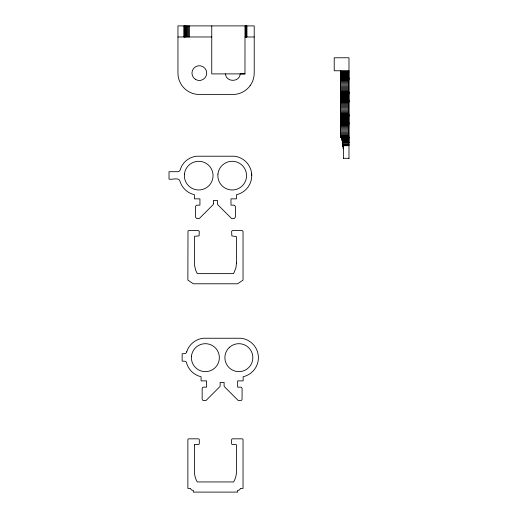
<?xml version="1.0" encoding="UTF-8"?>
<svg xmlns="http://www.w3.org/2000/svg" width="518" height="518" viewBox="0 0 518 518"><rect width="100%" height="100%" fill="white"/><g stroke="black" fill="none" stroke-linecap="round" stroke-linejoin="round"><path stroke-width="0.78" d="M177.952 36.979L211.758 36.979M244.975 36.979L254.215 36.979M348.983 70.765L334.214 70.765L334.214 57.776L348.983 57.776L348.983 158.534M340.494 71.257L348.983 71.257M340.494 71.724L348.983 71.724M340.494 72.274L348.983 72.274M340.494 72.889L348.983 72.889M340.494 73.55L348.983 73.55M244.995 25.9L244.975 73.899L211.745 73.899L211.758 25.9M340.494 74.236L348.983 74.236M340.494 74.935L348.983 74.935M340.494 75.622L348.983 75.622M340.494 76.282L348.983 76.282M340.494 76.891L348.983 76.891M340.494 77.441L348.983 77.441M340.494 77.914L348.983 77.914M340.494 78.296L348.983 78.296M340.494 78.574L348.983 78.574M340.494 78.807L348.983 78.807M340.494 78.898L348.983 78.898M340.494 79.183L348.983 79.183M340.494 79.649L348.983 79.649M340.494 80.277L348.983 80.277M340.494 81.061L348.983 81.061M340.494 81.973L348.983 81.973M340.494 82.984L348.983 82.984M340.494 84.078L348.983 84.078M340.494 85.217L348.983 85.217M340.494 86.37L348.983 86.37M340.494 87.51L348.983 87.51M340.494 88.604L348.983 88.604M340.494 89.614L348.983 89.614M340.494 90.527L348.983 90.527M340.494 91.31L348.983 91.31M340.494 91.939L348.983 91.939M340.494 92.405L348.983 92.405M340.494 92.69L348.983 92.69M340.494 92.78L348.983 92.78M340.494 93.013L348.983 93.013M340.494 93.292L348.983 93.292M340.494 93.674L348.983 93.674M340.494 94.147L348.983 94.147M340.494 94.697L348.983 94.697M340.494 95.306L348.983 95.306M340.494 95.966L348.983 95.966M340.494 96.652L348.983 96.652M340.494 97.352L348.983 97.352M340.494 98.038L348.983 98.038M340.494 98.698L348.983 98.698M340.494 99.314L348.983 99.314M340.494 99.864L348.983 99.864M340.494 100.33L348.983 100.33M340.494 100.712L348.983 100.712M340.494 100.997L348.983 100.997M340.494 101.224L348.983 101.165M340.494 101.321L348.983 101.321M340.494 101.599L348.983 101.599M340.494 102.065L348.983 102.065M340.494 102.693L348.983 102.693M340.494 103.477L348.983 103.477M340.494 104.39L348.983 104.39M340.494 105.407L348.983 105.407M340.494 106.494L348.983 106.494M340.494 107.634L348.983 107.634M340.494 108.786L348.983 108.786M340.494 109.926L348.983 109.926M340.494 111.02L348.983 111.02M340.494 112.037L348.983 112.037M340.494 112.943L348.983 112.943M340.494 113.727L348.983 113.727M340.494 114.361L348.983 114.361M340.494 114.821L348.983 114.821M340.494 115.106L348.983 115.106M340.494 115.203L348.983 115.203M340.494 115.43L348.983 115.43M340.494 115.708L348.983 115.708M340.494 116.09L348.983 116.09M340.494 116.563L348.983 116.563M340.494 117.113L348.983 117.113M340.494 117.728L348.983 117.728M340.494 118.382L348.983 118.382M340.494 119.075L348.983 119.075M340.494 119.768L348.983 119.768M340.494 120.454L348.983 120.454M340.494 121.115L348.983 121.115M340.494 121.73L348.983 121.73M340.494 122.28L348.983 122.28M340.494 122.753L348.983 122.753M340.494 123.135L348.983 123.135M340.494 123.413L348.983 123.413M340.494 123.582L348.983 123.582M340.494 123.64L348.983 123.64M340.494 123.737L348.983 123.737M340.494 124.022L348.983 124.022M340.494 124.482L348.983 124.482M340.494 125.116L348.983 125.116M340.494 125.9L348.983 125.9M340.494 126.806L348.983 126.806M340.494 127.823L348.983 127.823M340.494 128.917L348.983 128.917M340.494 130.05L348.983 130.05M340.494 131.209L348.983 131.209M340.494 132.349L348.983 132.349M340.494 133.437L348.983 133.437M340.494 134.453L348.983 134.453M340.494 135.366L348.983 135.366M340.494 136.143L348.983 136.143M340.494 136.778L348.983 136.778M340.494 137.244L348.983 137.244M340.494 137.523L348.983 137.523M348.983 137.62L340.494 137.62L340.494 70.578M341.232 137.678L348.983 137.678M348.983 137.846L341.232 137.62M341.602 138.131L348.983 138.131M341.602 138.507L348.983 138.507M348.983 138.979L341.602 138.979L341.602 137.62M341.971 139.53L348.983 139.53M341.971 140.145L348.983 140.145M348.983 140.805L341.971 140.805L341.971 138.979M342.34 141.492L348.983 141.492M342.34 142.074L348.983 142.074M342.34 142.191L348.983 142.191M342.34 142.761L348.983 142.761M342.34 142.877L348.983 142.877M342.709 144.03L348.983 144.03M342.709 144.179L342.34 144.179L342.34 140.799M342.709 144.58L348.983 144.58M343.078 145.053L348.983 145.053M343.078 145.733L348.983 145.733M343.078 146.199L343.447 146.199M343.078 146.588L342.709 146.588L342.709 142.877M343.447 148.776L343.078 148.776L343.078 144.58M343.447 158.307L348.983 158.307M244.975 73.899L240.177 73.886C239.769 82.433 225.9 82.466 225.531 73.899M251.625 173.595L251.735 175.634M343.447 145.545L343.447 158.534M246.821 25.9L246.821 36.979M246.736 25.9L246.736 36.979M246.49 25.9L246.49 36.979M246.082 25.9L246.082 36.979M245.526 25.9L245.526 36.979M189.588 25.9L189.588 36.979M188.63 25.9L188.63 36.979M187.697 25.9L187.697 36.979M186.823 25.9L186.823 36.979M186.033 25.9L186.033 36.979M185.347 25.9L185.347 36.979M184.796 25.9L184.796 36.979M184.389 25.9L184.389 36.979M184.136 25.9L184.136 36.979M184.052 25.9L184.052 36.979M184.427 174.139L184.35 175.634A14.355 14.355 0 0 0 208.301 186.305L209.369 185.243A14.355 14.355 0 0 0 213.053 175.634L212.976 174.139A14.355 14.355 0 0 0 209.369 166.032L208.301 164.97A14.355 14.355 0 0 0 184.427 174.139M191.459 356.203L191.382 357.666A13.986 13.986 0 0 0 214.724 368.052L215.76 367.022A13.986 13.986 0 0 0 215.76 348.303L214.724 347.274A13.986 13.986 0 0 0 191.459 356.203M217.929 174.139L217.851 175.634A14.355 14.355 0 0 0 221.536 185.243L222.598 186.305A14.355 14.355 0 0 0 246.555 175.634L246.477 174.139A14.355 14.355 0 0 0 222.598 164.97L221.536 166.032A14.355 14.355 0 0 0 217.929 174.139M236.486 263.06L235.871 268.091L233.592 273.634L197.313 273.634L195.785 270.519L194.574 265.592L194.418 236.713L194.813 236.24L199.074 235.897L199.281 231.306L198.342 230.516L188.817 230.516L187.995 230.996L187.866 280.096L193.298 283.786L237.607 283.786L243.039 280.096L243.039 231.475L242.249 230.536L232.563 230.516L231.624 231.306L231.831 235.897L236.48 236.629L236.486 263.06M213.468 203.729L213.027 204.804L199.3 218.531L196.49 218.441L195.487 217.01L195.513 206.378L196.49 205.212L199.929 205.122L199.929 198.854L194.418 198.854L194.418 194.684L192.664 194.211A19.529 19.529 0 0 1 184.188 188.707L182.899 187.115A19.529 19.529 0 0 1 180.128 181.676C179.416 176.599 171.982 180.154 169.017 179.092L169.017 171.704L177.525 171.704L179.021 171.309L179.863 170.59L181.786 165.87L184.188 162.568A19.529 19.529 0 0 1 196.659 156.216L234.246 156.216A19.529 19.529 0 0 1 246.717 162.568L248.005 164.161A19.529 19.529 0 0 1 248.005 187.115L246.717 188.707A19.529 19.529 0 0 1 238.241 194.211L236.486 194.684L236.486 198.854L230.976 198.854L230.976 205.122L234.414 205.212L235.392 206.378L235.418 217.01L234.414 218.441L231.604 218.531L217.877 204.804L217.45 203.962L217.43 200.395L213.468 200.395L213.468 203.729M194.425 444.936L194.418 471.367A21.031 21.031 0 0 0 196.827 481.144L197.313 481.947L233.592 481.947L234.078 481.144A21.031 21.031 0 0 0 236.486 471.367L236.48 444.936L236.091 444.554L232.563 444.548A0.952 0.952 0 0 1 231.604 443.596L231.604 439.782A0.952 0.952 0 0 1 232.563 438.83L242.087 438.83A0.952 0.952 0 0 1 243.039 439.782L243.039 488.409L240.32 488.409A2.15 2.15 0 0 1 237.607 490.255L237.607 492.1L193.298 492.1L193.298 490.255A2.15 2.15 0 0 1 190.585 488.409L187.866 488.409L187.866 439.782A0.952 0.952 0 0 1 188.817 438.83L198.342 438.83A0.952 0.952 0 0 1 199.3 439.782L199.3 443.596A0.952 0.952 0 0 1 198.342 444.548L194.813 444.554L194.425 444.936M186.791 351.625L186.532 352.616A2.998 2.998 0 0 1 185.075 353.6L182.148 353.729L182.148 361.117L185.062 361.26A2.668 2.668 0 0 1 186.428 362.322L186.791 363.701A19.529 19.529 0 0 0 189.569 369.14L190.857 370.733A19.529 19.529 0 0 0 199.333 376.236L201.088 376.709L201.088 380.879L206.591 380.879L206.591 387.147L203.678 387.147A1.522 1.522 0 0 0 202.156 388.668L202.156 399.035A1.522 1.522 0 0 0 203.678 400.556L205.963 400.556L219.69 386.829A1.522 1.522 0 0 0 220.137 385.755L220.137 382.42L224.1 382.42L224.1 385.755A1.522 1.522 0 0 0 224.547 386.829L238.274 400.556L240.559 400.556A1.522 1.522 0 0 0 242.087 399.035L242.087 388.668A1.522 1.522 0 0 0 240.559 387.147L237.645 387.147L237.645 380.879L243.149 380.879L243.149 376.709L244.91 376.236A19.529 19.529 0 0 0 253.386 370.733L254.675 369.14A19.529 19.529 0 0 0 254.675 346.186L253.386 344.593A19.529 19.529 0 0 0 240.915 338.241L203.328 338.241A19.529 19.529 0 0 0 190.857 344.593L189.569 346.186A19.529 19.529 0 0 0 186.791 351.625M250.129 85.684L248.724 87.419A21.38 21.38 0 0 1 235.068 94.373L197.099 94.373A21.38 21.38 0 0 1 183.443 87.419L182.038 85.684A21.38 21.38 0 0 1 177.952 73.116L177.952 25.9L254.215 25.9L254.215 73.116A21.38 21.38 0 0 1 250.129 85.684M229.513 347.274L228.483 348.303A13.986 13.986 0 0 0 228.483 367.022L229.513 368.052A13.986 13.986 0 0 0 248.931 367.379A13.986 13.986 0 0 0 248.931 347.947A13.986 13.986 0 0 0 229.513 347.274M195.636 79.513A7.388 7.388 0 0 0 206.714 73.116A7.388 7.388 0 0 0 195.636 66.718A7.388 7.388 0 0 0 195.636 79.513"/></g></svg>
